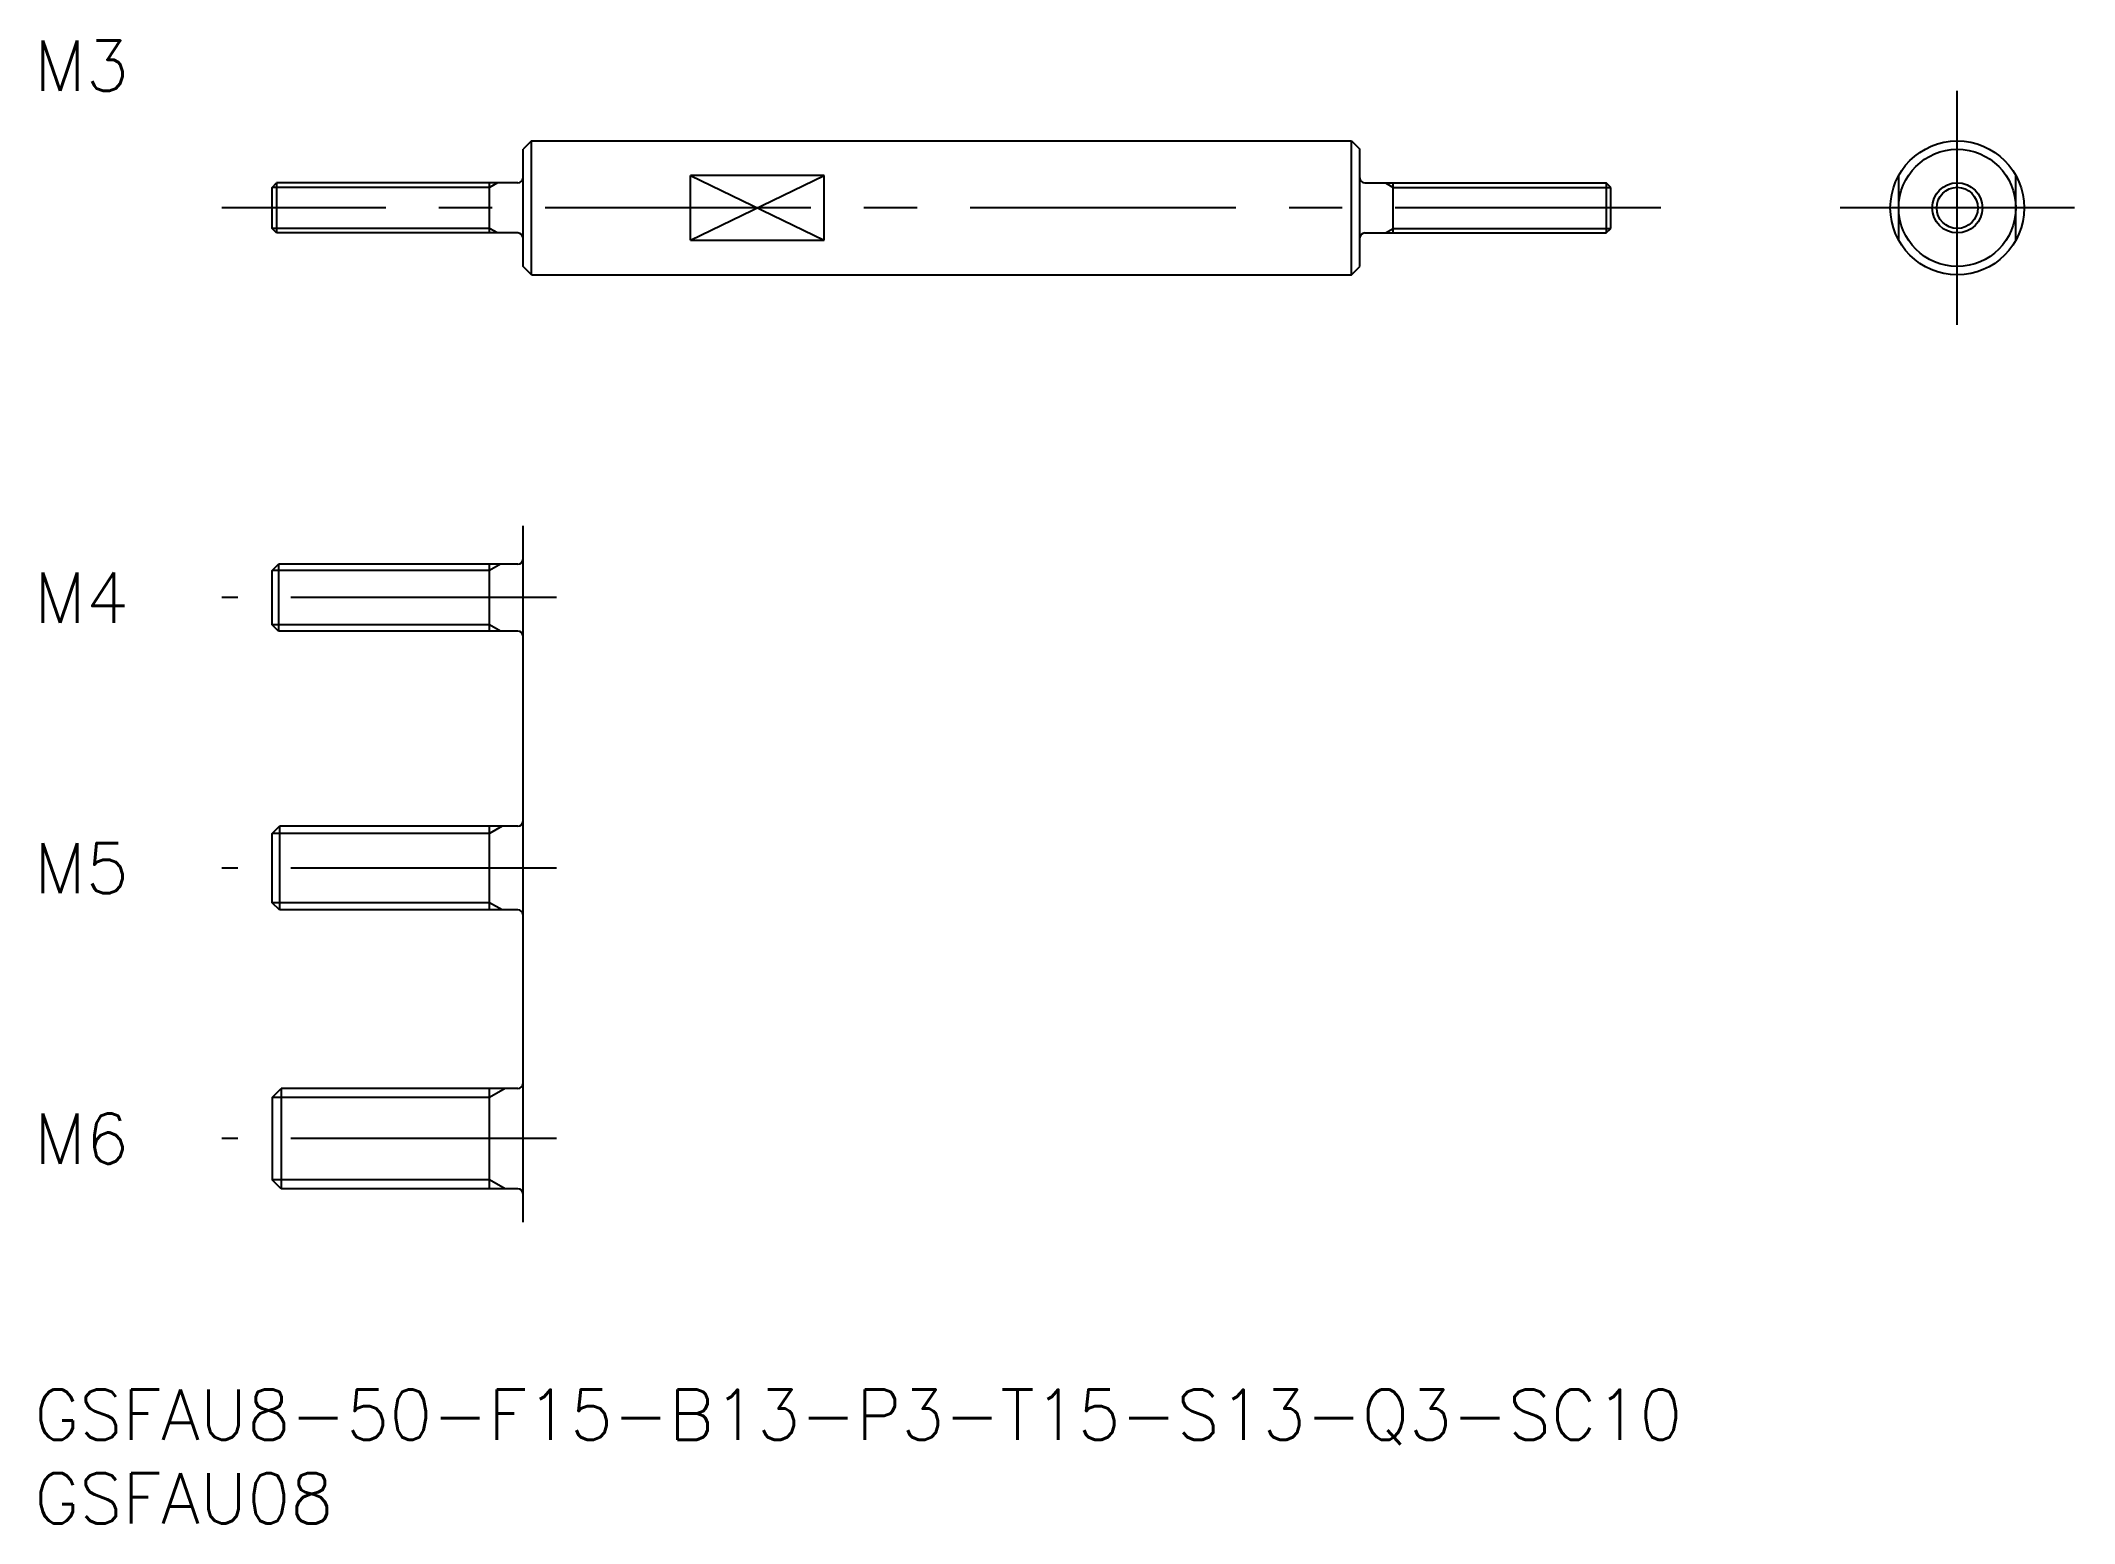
# Model space of a CAD drawing. Extents: x 0 to 122, y -8 to 81.
import ezdxf

# ---------------------------------------------------------------- set-up
doc = ezdxf.new("R2010")
doc.units = 0
doc.header["$LTSCALE"] = 0.5
doc.linetypes.add('CENTER', pattern=[50.8, 31.75, -6.35, 6.35, -6.35])
doc.linetypes.add('DASHED', pattern=[19.05, 12.7, -6.35])
for name, color, linetype in [('MSM_CENTER', 1, 'CENTER'), ('MSM_CONTINUOUS', 7, 'CONTINUOUS'), ('MSM_DASHED', 4, 'DASHED'), ('MSM_NARROW', 5, 'CONTINUOUS'), ('MSM_PART_NUMBER', 7, 'CONTINUOUS')]:
    doc.layers.add(name, color=color, linetype=linetype)
doc.styles.get("Standard").update_dxf_attribs({"font": 'txt.shx', "height": 1.5, "bigfont": 'bigfont.shx'})

# ---------------------------------------------------------------- blocks, each defined once
blk = doc.blocks.new('*U28')
at = {"layer": 'MSM_PART_NUMBER'}
blk.add_text('GSFAU8-50-F15-B13-P3-T15-S13-Q3-SC10', height=3, dxfattribs=at).set_placement((0, -3))
blk = doc.blocks.new('*U29')
at = {"layer": 'MSM_PART_NUMBER'}
blk.add_text('GSFAU08', height=3, dxfattribs=at).set_placement((0, -8))

msp = doc.modelspace()

# ---------------------------------------------------------------- linework, layer by layer
at = {"layer": 'MSM_CENTER'}
for p, q in [((114.92, 63.64), (114.92, 77.64)), ((97.21, 70.64), (11.21, 70.64)), ((121.92, 70.64), (107.92, 70.64)), ((31.21, 47.34), (11.21, 47.34)), ((31.21, 31.17), (11.21, 31.17)), ((31.21, 15), (11.21, 15))]:
    msp.add_line(p, q, dxfattribs=at)
at = {"layer": 'MSM_CONTINUOUS'}
for p, q in [((29.71, 74.64), (29.21, 74.14)), ((29.21, 67.14), (29.21, 74.14)), ((29.71, 66.64), (29.71, 74.64)), ((29.71, 74.64), (78.71, 74.64)), ((78.71, 66.64), (78.71, 74.64)), ((78.71, 74.64), (79.21, 74.14)), ((79.21, 67.14), (79.21, 74.14)), ((14.21, 71.86), (14.48, 72.14)), ((14.21, 69.41), (14.21, 71.86)), ((28.91, 72.14), (14.48, 72.14)), ((14.48, 72.14), (14.48, 69.14)), ((27.21, 69.14), (27.21, 72.14)), ((39.21, 68.7), (39.21, 72.57)), ((47.21, 72.57), (39.21, 72.57)), ((47.21, 68.7), (47.21, 72.57)), ((79.51, 72.14), (93.94, 72.14)), ((81.21, 69.14), (81.21, 72.14)), ((94.21, 71.86), (93.94, 72.14)), ((93.94, 72.14), (93.94, 69.14)), ((94.21, 69.41), (94.21, 71.86)), ((14.48, 69.14), (14.21, 69.41)), ((93.94, 69.14), (94.21, 69.41)), ((28.91, 69.14), (14.48, 69.14)), ((39.21, 68.7), (47.21, 68.7)), ((79.51, 69.14), (93.94, 69.14)), ((29.71, 66.64), (29.21, 67.14)), ((78.71, 66.64), (79.21, 67.14)), ((29.71, 66.64), (78.71, 66.64)), ((29.21, 10), (29.21, 51.64)), ((14.21, 48.96), (14.59, 49.34)), ((14.21, 45.71), (14.21, 48.96)), ((28.91, 49.34), (14.59, 49.34)), ((14.59, 49.34), (14.59, 45.34)), ((27.21, 45.34), (27.21, 49.34)), ((14.59, 45.34), (14.21, 45.71)), ((28.91, 45.34), (14.59, 45.34)), ((14.21, 33.23), (14.65, 33.67)), ((14.21, 29.1), (14.21, 33.23)), ((28.91, 33.67), (14.65, 33.67)), ((14.65, 33.67), (14.65, 28.67)), ((27.21, 28.67), (27.21, 33.67)), ((14.65, 28.67), (14.21, 29.1)), ((28.91, 28.67), (14.65, 28.67)), ((14.21, 17.46), (14.76, 18)), ((14.21, 17.46), (14.21, 12.54)), ((28.91, 18), (14.76, 18)), ((14.76, 18), (14.76, 12)), ((27.21, 12), (27.21, 18)), ((14.76, 12), (14.21, 12.54)), ((28.91, 12), (14.76, 12))]:
    msp.add_line(p, q, dxfattribs=at)
for radius in [4, 3.5, 1.5]:
    msp.add_circle((114.92, 70.64), radius, dxfattribs=at)
for centre, start, end in [((28.91, 72.44), 270, 0), ((79.51, 72.44), 180, 270), ((28.91, 68.84), 0, 90), ((79.51, 68.84), 90, 180), ((28.91, 49.64), 270, 0), ((28.91, 45.04), 0, 90), ((28.91, 33.97), 270, 0), ((28.91, 28.37), 0, 90), ((28.91, 18.3), 270, 0), ((28.91, 11.7), 0, 90)]:
    msp.add_arc(centre, 0.3, start, end, dxfattribs=at)
at = {"layer": 'MSM_DASHED'}
for p, q in [((111.42, 68.7), (111.42, 72.57)), ((118.42, 68.7), (118.42, 72.57))]:
    msp.add_line(p, q, dxfattribs=at)
at = {"layer": 'MSM_NARROW'}
for p, q in [((27.21, 71.86), (14.21, 71.86)), ((27.68, 72.14), (27.21, 71.86)), ((39.21, 72.57), (47.21, 68.7)), ((39.21, 68.7), (47.21, 72.57)), ((80.75, 72.14), (81.21, 71.86)), ((81.21, 71.86), (94.21, 71.86)), ((27.21, 69.41), (14.21, 69.41)), ((27.68, 69.14), (27.21, 69.41)), ((80.75, 69.14), (81.21, 69.41)), ((81.21, 69.41), (94.21, 69.41)), ((27.21, 48.96), (14.21, 48.96)), ((27.87, 49.34), (27.21, 48.96)), ((27.21, 45.71), (14.21, 45.71)), ((27.87, 45.34), (27.21, 45.71)), ((27.21, 33.23), (14.21, 33.23)), ((27.96, 33.67), (27.21, 33.23)), ((27.21, 29.1), (14.21, 29.1)), ((27.96, 28.67), (27.21, 29.1)), ((27.21, 17.46), (14.21, 17.46)), ((28.15, 18), (27.21, 17.46)), ((27.21, 12.54), (14.21, 12.54)), ((28.15, 12), (27.21, 12.54))]:
    msp.add_line(p, q, dxfattribs=at)
msp.add_circle((114.92, 70.64), 1.23, dxfattribs=at)

# ---------------------------------------------------------------- block references
at = {"layer": 'MSM_CONTINUOUS'}
for name in ['*U28', '*U29']:
    msp.add_blockref(name, (0, 0), dxfattribs=at)

# ---------------------------------------------------------------- texts
at = {"layer": 'MSM_PART_NUMBER'}
for s, p in [('M3', (0, 77.64)), ('M4', (0, 45.84)), ('M5', (0, 29.67)), ('M6', (0, 13.5))]:
    msp.add_text(s, height=3, dxfattribs=at).set_placement(p)

doc.saveas('drawing.dxf')
